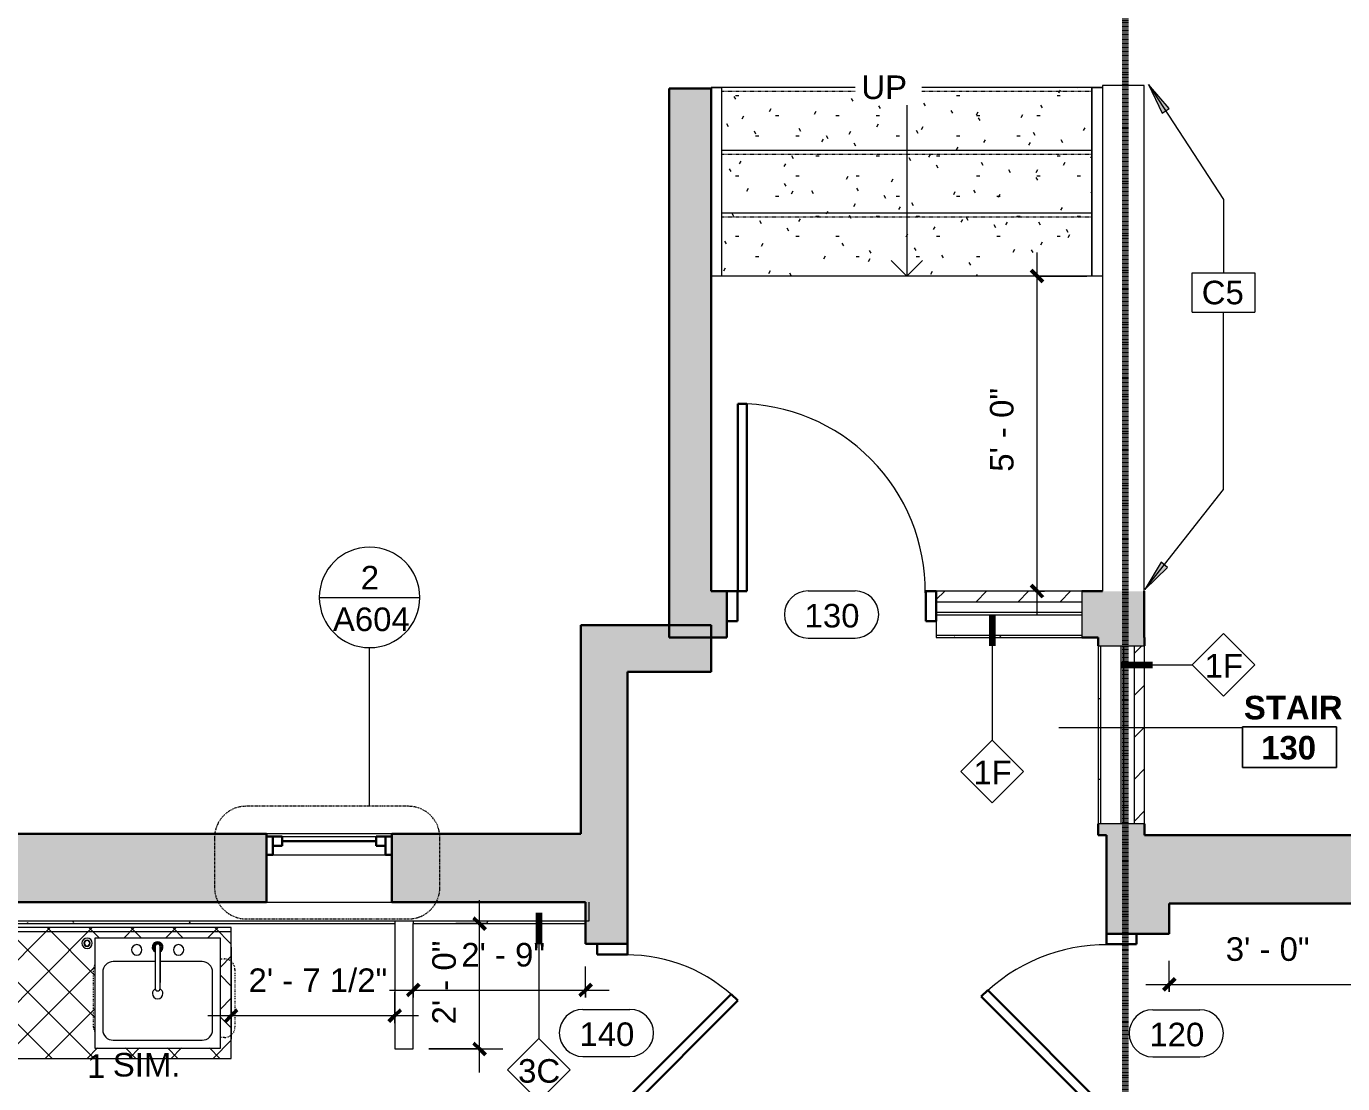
# Model space of a CAD drawing. Header units: inches. Extents: x -545 to 1083, y -2066 to -269.
# Drawn here: x 133.3 to 384.8, y -1732.4 to -1530.5 of the extents above; entities that cross this region are included whole.
import ezdxf

# ---------------------------------------------------------------- set-up
doc = ezdxf.new("R2010")
doc.units = ezdxf.units.IN
doc.header["$MEASUREMENT"] = 0
for name, pattern in [('Dash', [0.25, 0.125, -0.125]), ('Dash Dot 3_16_', [0.3125, 0.1875, -0.0625, 0, -0.0625]), ('Dash dot dot', [0.8125, 0.25, -0.1875, 0, -0.1875, 0, -0.1875]), ('Overhead 1_16_', [0.101562, 0.0625, -0.039062])]:
    doc.linetypes.add(name, pattern=pattern)
for name, color, linetype, lineweight in [('A-ANNO-DIMS', 211, 'Continuous', 9), ('A-ANNO-DIMS-48', 211, 'Continuous', 9), ('A-ANNO-KEYN', 231, 'Continuous', 9), ('A-ANNO-MATC', 214, 'Dash', 140), ('A-ANNO-SYMB', 150, 'Continuous', 9), ('A-AREA-IDEN', 2, 'Continuous', 9), ('A-DOOR', 31, 'Continuous', 18), ('A-DOOR-FRAM', 31, 'Continuous', 30), ('A-DOOR-IDEN', 31, 'Continuous', 9), ('A-FLOR-HRAL', 11, 'Continuous', 9), ('A-GLAZ', 151, 'Continuous', 18), ('A-WALL', 113, 'Continuous', 18), ('A-WALL-IDEN', 211, 'Continuous', 9), ('A-WALL-PATT', 111, 'Continuous', 18), ('G-ANNO-SYMB', 111, 'Continuous', 9), ('I-WALL', 2, 'Continuous', 18), ('P-SANR-FIXT', 6, 'Continuous', 9), ('Q-CASE', 31, 'Continuous', 9), ('S-STRS', 31, 'Continuous', 18), ('S-STRS-ANNO', 31, 'Continuous', 9), ('S-STRS-IDEN', 31, 'Continuous', 9)]:
    doc.layers.add(name, color=color, linetype=linetype, lineweight=lineweight)
doc.styles.add('Arial', font='arial.ttf', dxfattribs={"height": 4.5})
doc.styles.add('Swis721 Lt BT', font='swissl.ttf', dxfattribs={"height": 4.5})
doc.styles.add('Swis721 Lt BT_B', font='', dxfattribs={"height": 4.5})
doc.styles.get('Swis721 Lt BT_B').set_extended_font_data('Swis721 Lt BT', bold=True)
doc.dimstyles.new('OTJ_-_3_32__Linear__1_2__Tolerance', dxfattribs={"dimscale": 12, "dimtxt": 4.748918, "dimasz": 0.1875, "dimexe": 0.375, "dimexo": 0.25, "dimgap": 0.25, "dimtad": 1, "dimdec": 1, "dimrnd": 0.5, "dimzin": 3, "dimdsep": 46, "dimlunit": 4, "dimtxsty": 'Swis721 Lt BT', "dimblk1": 'OBLIQUE', "dimblk2": 'OBLIQUE', "dimsah": 1, "dimcen": 0.09, "dimdle": 0.375, "dimazin": 0, "dimtfac": 1, "dimtdec": 4, "dimtix": 1, "dimtmove": 0, "dimatfit": 3, "dimfxl": 1, "dimtvp": 1, "dimfrac": 2, "dimtolj": 1, "dimtzin": 0, "dimarcsym": 2})
pattern_1 = [(45, (0, 0), (-4.006467, 4.006467), [])]
pattern_2 = [(0, (0, 0), (15.36, 3.84), [0.634, -10.886, 0.634, -10.886, -61.44]), (0, (0, 0), (15.36, 3.84), [-23.04, 0.634, -22.406, 0.634, -10.886, -26.88]), (0, (0, 0), (15.36, 3.84), [-57.6, 0.634, -7.046, 0.634, -18.566]), (120, (5.76, 1.92), (-11.0055376, 11.38215), [0.634, -10.886, 0.634, -10.886, -61.44]), (120, (5.76, 1.92), (-11.0055376, 11.38215), [-23.04, 0.634, -22.406, 0.634, -10.886, -26.88]), (120, (5.76, 1.92), (-11.0055376, 11.38215), [-57.6, 0.634, -7.046, 0.634, -18.566]), (240, (7.68, 9.6), (-4.3544624, -15.22215), [0.634, -10.886, 0.634, -10.886, -61.44]), (240, (7.68, 9.6), (-4.3544624, -15.22215), [-23.04, 0.634, -22.406, 0.634, -10.886, -26.88]), (240, (7.68, 9.6), (-4.3544624, -15.22215), [-57.6, 0.634, -7.046, 0.634, -18.566])]

# ---------------------------------------------------------------- blocks, each defined once
blk = doc.blocks.new('Single Flush - D1 2_9_ X 8_-6102497-1ST FLOOR - CONSTRUCTION')
at = {"layer": 'A-DOOR', "color": 8, "lineweight": 30}
for p, q in [((-6.17, 25.08), (-7.41, 23.84)), ((-7.41, 23.84), (13.67, 2.76)), ((14.91, 4), (-6.17, 25.08)), ((13.67, 2.76), (14.91, 4))]:
    blk.add_line(p, q, dxfattribs=at)
at = {"layer": 'A-DOOR', "lineweight": 9}
blk.add_arc((14.91, 4), 29.81, 135, 180.5, dxfattribs=at)
at = {"layer": 'A-DOOR-FRAM', "color": 8}
for p, q in [((-17, -1.75), (-17, 4)), ((-17, 4), (-15, 4)), ((-15, -1.75), (-15, 4)), ((15, -1.75), (15, 4)), ((15, 4), (17, 4)), ((17, -1.75), (17, 4)), ((-17, -1.75), (-15, -1.75)), ((15, -1.75), (17, -1.75))]:
    blk.add_line(p, q, dxfattribs=at)
blk = doc.blocks.new('Single Flush - D1 2_10_ X 8_-6102513-1ST FLOOR - CONSTRUCTION')
at = {"layer": 'A-DOOR', "color": 8, "lineweight": 30}
for p, q in [((-8.24, -28.67), (15.67, -4.76)), ((15.67, -4.76), (16.91, -6)), ((16.91, -6), (-7, -29.91)), ((-7, -29.91), (-8.24, -28.67))]:
    blk.add_line(p, q, dxfattribs=at)
at = {"layer": 'A-DOOR', "lineweight": 9}
blk.add_arc((16.91, -6), 33.81, 179.5, 225, dxfattribs=at)
at = {"layer": 'A-DOOR-FRAM', "color": 8}
for p, q in [((-19, -0.25), (-19, -6)), ((-19, -0.25), (-17, -0.25)), ((-17, -0.25), (-17, -6)), ((17, -0.25), (17, -6)), ((17, -0.25), (19, -0.25)), ((19, -0.25), (19, -6)), ((-19, -6), (-17, -6)), ((17, -6), (19, -6))]:
    blk.add_line(p, q, dxfattribs=at)
blk = doc.blocks.new('Window-Double-Hung - 24_ x 44_-5077948-1ST FLOOR - CONSTRUCTION')
at = {"layer": 'A-GLAZ', "color": 8, "lineweight": 30}
for p, q in [((-12, 6.5), (-12, -6.5)), ((-12, 6), (-9, 6)), ((-10.75, 6), (-10.75, 2.5)), ((-9, 6), (-9, 4.25)), ((-9, 5.125), (9, 5.125)), ((9, 6), (12, 6)), ((9, 6), (9, 4.25)), ((10.75, 6), (10.75, 2.5)), ((12, -6.5), (12, 6.5)), ((-10.75, 4.25), (-9, 4.25)), ((10.75, 4.25), (9, 4.25)), ((-12, 2.5), (-10.75, 2.5)), ((10.75, 2.5), (12, 2.5))]:
    blk.add_line(p, q, dxfattribs=at)
at = {"layer": 'A-GLAZ'}
for p, q in [((12, 6.5), (-12, 6.5)), ((-12, -6.5), (12, -6.5))]:
    blk.add_line(p, q, dxfattribs=at)
at = {"layer": 'A-GLAZ', "lineweight": 9}
for p, q in [((-9, 6), (9, 6)), ((-10.75, 2.5), (10.75, 2.5))]:
    blk.add_line(p, q, dxfattribs=at)
blk = doc.blocks.new('Counter Top w Sink Hole - 24_ Depth-5937304-1ST FLOOR - CONSTRUCTION')
at = {"layer": 'Q-CASE'}
h = blk.add_hatch(dxfattribs=at)
h.set_pattern_fill('FP_8', color=256, style=0, pattern_type=2)
h.set_pattern_definition([(45, (-142.846, 1702.594), (-4.006467, 4.006467), []), (135, (-142.846, 1702.594), (-4.006467, -4.006467), [])])
h.paths.add_polyline_path([(29.66, -25), (29.66, 0), (-47.26, 0), (-47.26, -25), (27.59, -25)], flags=0)
h.paths.add_polyline_path([(27.59, -23), (3.59, -23), (3.59, -2), (27.59, -2), (27.59, -16.5)], flags=0)
h.paths.add_polyline_path([(2.33, -3.95), (1.8, -3.95), (1.3, -3.59), (1.11, -3), (1.3, -2.41), (1.8, -2.05), (2.42, -2.05), (2.92, -2.41), (3.11, -3), (2.92, -3.59), (2.42, -3.95)], flags=0)
h.paths.add_polyline_path([(2.11, -3.55), (2.32, -3.5), (2.44, -3.43), (2.55, -3.32), (2.61, -3.21), (2.65, -3.06), (2.66, -3), (2.61, -2.79), (2.54, -2.66), (2.43, -2.56), (2.31, -2.49), (2.17, -2.46), (2.11, -2.45), (1.89, -2.5), (1.77, -2.57), (1.67, -2.68), (1.61, -2.79), (1.57, -2.89), (1.57, -3.06), (1.61, -3.22), (1.68, -3.34), (1.79, -3.44), (1.91, -3.51), (2.02, -3.54)], flags=0)
h.paths.add_polyline_path([(2.11, -3.5), (1.96, -3.48), (1.8, -3.39), (1.72, -3.31), (1.66, -3.21), (1.63, -3.13), (1.61, -3), (1.64, -2.85), (1.72, -2.69), (1.8, -2.61), (1.89, -2.55), (1.98, -2.52), (2.11, -2.5), (2.26, -2.52), (2.42, -2.61), (2.5, -2.69), (2.54, -2.75), (2.6, -2.93), (2.61, -3), (2.58, -3.15), (2.5, -3.31), (2.42, -3.39), (2.32, -3.45), (2.24, -3.48)], flags=0)
for p, q in [((29.66, 0), (-47.26, 0)), ((-47.26, 0), (-47.26, -25)), ((29.66, -25), (29.66, 0)), ((-47.26, -0.75), (29.66, -0.75)), ((-47.26, -25), (29.66, -25))]:
    blk.add_line(p, q, dxfattribs=at)
at = {"layer": 'Q-CASE', "linetype": 'Dash dot dot'}
for p, q in [((27.59, -6), (28.35, -6)), ((3.35, -19), (3.35, -8)), ((30.35, -8), (30.35, -19)), ((28.35, -21), (27.59, -21))]:
    blk.add_line(p, q, dxfattribs=at)
for centre, start, end in [((5.35, -8), 153.0754, 180), ((28.35, -8), 0, 90), ((5.35, -19), 180, 206.9246), ((28.35, -19), 270, 0)]:
    blk.add_arc(centre, 2, start, end, dxfattribs=at)
blk = doc.blocks.new('Sink Kitchen-Single - 30_ x 21_-5235683-1ST FLOOR - CONSTRUCTION')
at = {"layer": 'P-SANR-FIXT'}
for p, q in [((12.62, 10.59), (-11.38, 10.59)), ((-11.38, 10.59), (-11.38, -10.41)), ((12.62, -10.41), (12.62, 10.59)), ((0.12, 8.13), (0.12, 8.06)), ((0.12, 7.96), (0.12, 2.09)), ((1.12, 8.13), (1.12, 8.06)), ((1.12, 7.96), (1.12, 2.09)), ((0.12, 6.09), (-7.88, 6.09)), ((9.12, 6.09), (1.12, 6.09)), ((-9.88, 4.09), (-9.88, -6.91)), ((11.12, -6.91), (11.12, 4.09)), ((-7.88, -8.91), (9.12, -8.91)), ((-11.38, -10.41), (12.62, -10.41))]:
    blk.add_line(p, q, dxfattribs=at)
for centre, radius, start, end in [((-3.38, 8.34), 1, 360, 180), ((-3.38, 8.34), 1, 180, 0), ((4.62, 8.34), 1, 360, 180), ((4.62, 8.34), 1, 180, 360), ((-7.88, 4.09), 2, 90, 180), ((9.12, 4.09), 2, 360, 90), ((0.62, 0), 1, 118.1465, 180), ((0.62, 0), 1, 180, 0), ((0.62, 2.09), 0.5, 180, 187.8532), ((0.62, 0), 1, 360, 61.8535), ((0.62, 2.09), 0.5, 352.1468, 0), ((-7.88, -6.91), 2, 180, 270), ((9.12, -6.91), 2, 270, 0)]:
    blk.add_arc(centre, radius, start, end, dxfattribs=at)
blk = doc.blocks.new('Single Flush - D1 3_ X 8_  - NOT FR-6102534-1ST FLOOR - CONSTRUCTION')
at = {"layer": 'A-DOOR', "lineweight": 30}
for p, q in [((16.15625, -4.4375), (17.90625, -4.4375)), ((16.15625, -40.25), (16.15625, -4.4375)), ((17.90625, -4.4375), (17.90625, -40.25)), ((17.90625, -40.25), (16.15625, -40.25))]:
    blk.add_line(p, q, dxfattribs=at)
at = {"layer": 'A-DOOR', "lineweight": 9}
blk.add_arc((17.90625, -4.4375), 35.8125, 179.5, 270, dxfattribs=at)
at = {"layer": 'A-DOOR-FRAM'}
for p, q in [((-20, 1.3125), (-20, -4.4375)), ((-20, 1.3125), (-18, 1.3125)), ((-18, 1.3125), (-18, -4.4375)), ((18.000004, 1.3125), (18.000004, -4.4375)), ((18.000004, 1.3125), (20.000004, 1.3125)), ((20.000004, 1.3125), (20.000004, -4.4375)), ((-20, -4.4375), (-18, -4.4375)), ((18.000004, -4.4375), (20.000004, -4.4375))]:
    blk.add_line(p, q, dxfattribs=at)
blk = doc.blocks.new('P-Faucet-Counter - Matte Black-V18-1ST FLOOR - CONSTRUCTION')
at = {"layer": 'P-SANR-FIXT'}
for p, q in [((-0.47, 0.12), (-0.47, -7.88)), ((0.47, -7.88), (0.47, 0.12))]:
    blk.add_line(p, q, dxfattribs=at)
for centre, radius, start, end in [((0, 0), 1.02, 90, 242.4847), ((0, 0), 0.933, 90, 239.9469), ((0, 0), 0.875, 90, 237.5344), ((0, 0), 0.656, 90, 224.5084), ((0, 0.12), 0.467, 0, 180), ((0, 0), 1.02, 297.5153, 90), ((0, 0), 0.933, 300.0531, 90), ((0, 0), 0.875, 302.4656, 90), ((0, 0), 0.656, 315.4916, 90), ((0, -7.88), 0.467, 180, 360)]:
    blk.add_arc(centre, radius, start, end, dxfattribs=at)
blk = doc.blocks.new('P-Sink Top Switch - P-Sink Top Switch-6024673-1ST FLOOR - CONSTRUCTION')
at = {"layer": 'P-SANR-FIXT'}
for radius, start, end in [(1, 0, 180), (0.606, 360, 180), (0.549, 0, 180), (0.5, 360, 180), (1, 180, 360), (0.606, 180, 360), (0.549, 180, 360), (0.5, 180, 360)]:
    blk.add_arc((0, 0), radius, start, end, dxfattribs=at)
blk = doc.blocks.new('Top Rail Type - Top Rail_Internal_-6059808-1ST FLOOR - CONSTRUCTION')
at = {"layer": 'A-FLOR-HRAL'}
for p, q in [((264.18, -1542.16), (266.18, -1542.16)), ((264.18, -1542.35), (264.18, -1542.16)), ((266.18, -1542.16), (266.18, -1578.16)), ((266.18, -1578.16), (264.18, -1578.16))]:
    blk.add_line(p, q, dxfattribs=at)
blk = doc.blocks.new('Top Rail Type - Top Rail_Internal_-V23-1ST FLOOR - CONSTRUCTION')
at = {"layer": 'A-FLOR-HRAL'}
for p, q in [((266.18, -1542.16), (264.18, -1542.16)), ((264.18, -1542.16), (264.18, -1542.35)), ((266.18, -1542.16), (266.18, -1578.16)), ((266.18, -1578.16), (264.18, -1578.16))]:
    blk.add_line(p, q, dxfattribs=at)
blk = doc.blocks.new('Top Rail Type - Top Rail_Internal_-6059819-1ST FLOOR - CONSTRUCTION')
at = {"layer": 'A-FLOR-HRAL'}
for p, q in [((336.93, -1542.16), (338.93, -1542.16)), ((336.93, -1578.16), (336.93, -1542.16)), ((338.93, -1578.16), (336.93, -1578.16))]:
    blk.add_line(p, q, dxfattribs=at)
blk = doc.blocks.new('Top Rail Type - Top Rail_Internal_-V24-1ST FLOOR - CONSTRUCTION')
at = {"layer": 'A-FLOR-HRAL'}
for p, q in [((338.93, -1542.16), (336.93, -1542.16)), ((336.93, -1542.16), (336.93, -1578.16)), ((338.93, -1578.16), (336.93, -1578.16))]:
    blk.add_line(p, q, dxfattribs=at)
blk = doc.blocks.new('Floor Plan - Callout Head-3511279-1ST FLOOR - CONSTRUCTION')
at = {"layer": 'A-ANNO-SYMB'}
blk.add_line((-0.2, 0), (0.2, 0), dxfattribs=at)
for start, end in [(360, 180), (180, 360)]:
    blk.add_arc((0, 0), 0.2, start, end, dxfattribs=at)
blk = doc.blocks.new('Room Tag - Room Name and Number-3379422-1ST FLOOR - CONSTRUCTION')
at = {"layer": 'A-AREA-IDEN'}
for p, q in [((-0.1881, -0.1636), (-0.1881, -0.0018)), ((-0.1881, -0.0018), (0.1869, -0.0018)), ((0.1869, -0.0018), (-0.1881, -0.0018)), ((-0.1881, -0.0018), (-0.1881, -0.1636)), ((0.1869, -0.0018), (0.1869, -0.1636)), ((0.1869, -0.1636), (0.1869, -0.0018)), ((0.1869, -0.1636), (-0.1881, -0.1636)), ((-0.1881, -0.1636), (0.1869, -0.1636))]:
    blk.add_line(p, q, dxfattribs=at)
blk = doc.blocks.new('DIMBLOCK8-1ST FLOOR - CONSTRUCTION')
at = {"layer": 'A-ANNO-DIMS-48'}
for p, q in [((351.7, -1714.87), (351.7, -1708.96)), ((387.82, -1714.87), (387.82, -1708.96)), ((347.2, -1713.46), (392.32, -1713.46)), ((351.7, -1713.46), (351.7, -1714.87)), ((387.82, -1713.46), (387.82, -1714.87))]:
    blk.add_line(p, q, dxfattribs=at)
at = {"layer": 'A-ANNO-DIMS-48', "lineweight": 50}
for p, q in [((351.7, -1713.46), (352.83, -1712.33)), ((387.82, -1713.46), (388.95, -1712.33)), ((351.7, -1713.46), (350.58, -1714.58)), ((387.82, -1713.46), (386.7, -1714.58))]:
    blk.add_line(p, q, dxfattribs=at)
at = {"layer": 'A-ANNO-DIMS-48', "color": 0, "insert": (362.49, -1704.45), "char_height": 4.5, "width": 17.4579, "attachment_point": 1, "line_spacing_factor": 1.005062, "style": 'Swis721 Lt BT'}
blk.add_mtext('3\' - 0"', dxfattribs=at)
blk = doc.blocks.new('_Oblique')
at = {"color": 0, "linetype": 'ByBlock', "lineweight": -2}
blk.add_line((-0.5, -0.5), (0.5, 0.5), dxfattribs=at)
blk = doc.blocks.new('DIMBLOCK25-1ST FLOOR - CONSTRUCTION')
at = {"layer": 'A-ANNO-DIMS-48'}
for p, q in [((172.5, -1706.34), (172.5, -1723.91)), ((172.5, -1719.41), (172.5, -1706.34)), ((203.75, -1720.82), (203.75, -1714.91)), ((168, -1719.41), (208.25, -1719.41)), ((203.75, -1719.41), (203.75, -1720.82))]:
    blk.add_line(p, q, dxfattribs=at)
at = {"layer": 'A-ANNO-DIMS-48', "lineweight": 50}
for p, q in [((172.5, -1719.41), (171.38, -1720.53)), ((172.5, -1719.41), (173.63, -1718.28)), ((203.75, -1719.41), (202.63, -1720.53)), ((203.75, -1719.41), (204.88, -1718.28))]:
    blk.add_line(p, q, dxfattribs=at)
at = {"layer": 'A-ANNO-DIMS-48', "color": 0, "insert": (175.8, -1710.4), "char_height": 4.5, "width": 29.579, "attachment_point": 1, "line_spacing_factor": 1.005062, "style": 'Swis721 Lt BT'}
blk.add_mtext('2\' - 7 1/2"', dxfattribs=at)
blk = doc.blocks.new('DIMBLOCK26-1ST FLOOR - CONSTRUCTION')
at = {"layer": 'A-ANNO-DIMS-48'}
for p, q in [((207.25, -1715.94), (207.25, -1710.03)), ((240.17, -1715.94), (240.17, -1710.03)), ((202.75, -1714.53), (244.67, -1714.53)), ((207.25, -1714.53), (207.25, -1715.94)), ((240.17, -1714.53), (240.17, -1715.94))]:
    blk.add_line(p, q, dxfattribs=at)
at = {"layer": 'A-ANNO-DIMS-48', "lineweight": 50}
for p, q in [((207.25, -1714.53), (206.13, -1715.66)), ((207.25, -1714.53), (208.38, -1713.41)), ((240.17, -1714.53), (239.05, -1715.66)), ((240.17, -1714.53), (241.3, -1713.41))]:
    blk.add_line(p, q, dxfattribs=at)
at = {"layer": 'A-ANNO-DIMS-48', "color": 0, "insert": (216.44, -1705.53), "char_height": 4.5, "width": 17.4579, "attachment_point": 1, "line_spacing_factor": 1.005062, "style": 'Swis721 Lt BT'}
blk.add_mtext('2\' - 9"', dxfattribs=at)
blk = doc.blocks.new('Door Tag - Door Tag-41184-1ST FLOOR - CONSTRUCTION')
at = {"layer": 'A-DOOR-IDEN'}
for p, q in [((-0.09375, 0.09375), (0.09375, 0.09375)), ((-0.09375, -0.09375), (0.09375, -0.09375))]:
    blk.add_line(p, q, dxfattribs=at)
for centre, start, end in [((-0.09375, 0), 90, 270), ((0.09375, 0), 270, 90)]:
    blk.add_arc(centre, 0.09375, start, end, dxfattribs=at)
blk = doc.blocks.new('DIMBLOCK41-1ST FLOOR - CONSTRUCTION')
at = {"layer": 'A-ANNO-DIMS-48'}
for p, q in [((326.45, -1642.85), (326.45, -1573.66)), ((335.93, -1578.16), (321.95, -1578.16)), ((326.45, -1578.16), (335.93, -1578.16)), ((327.86, -1638.35), (321.95, -1638.35)), ((326.45, -1638.35), (327.86, -1638.35))]:
    blk.add_line(p, q, dxfattribs=at)
at = {"layer": 'A-ANNO-DIMS-48', "lineweight": 50}
for p, q in [((326.45, -1578.16), (325.32, -1577.03)), ((326.45, -1578.16), (327.57, -1579.28)), ((326.45, -1638.35), (325.32, -1637.22)), ((326.45, -1638.35), (327.57, -1639.47))]:
    blk.add_line(p, q, dxfattribs=at)
at = {"layer": 'A-ANNO-DIMS-48', "color": 0, "insert": (317.44, -1615.53), "char_height": 4.5, "width": 17.4579, "attachment_point": 1, "rotation": 90, "line_spacing_factor": 1.005062, "style": 'Swis721 Lt BT'}
blk.add_mtext('5\' - 0"', dxfattribs=at)
blk = doc.blocks.new('Keynote Tag - Keynote Number - Boxed-135510-1ST FLOOR - CONSTRUCTION')
at = {"layer": 'A-ANNO-KEYN'}
for p, q in [((-0.125, -0.0792), (-0.125, 0.0781)), ((-0.125, 0.0781), (0.125, 0.0781)), ((0.125, 0.0781), (0.125, -0.0792)), ((-0.125, -0.0792), (0.125, -0.0792))]:
    blk.add_line(p, q, dxfattribs=at)
blk = doc.blocks.new('Wall Tag - 1_4_-62626-1ST FLOOR - CONSTRUCTION')
at = {"layer": 'A-WALL-IDEN'}
for p, q in [((-0.125, 0), (0, 0.125)), ((0, 0.125), (0.125, 0)), ((-0.125, 0), (0, -0.125)), ((0, -0.125), (0.125, 0))]:
    blk.add_line(p, q, dxfattribs=at)
blk = doc.blocks.new('DIMBLOCK43-1ST FLOOR - CONSTRUCTION')
at = {"layer": 'A-ANNO-DIMS-48'}
for p, q in [((219.91, -1730.28), (219.91, -1697.34)), ((221.32, -1701.84), (215.41, -1701.84)), ((219.91, -1701.84), (221.32, -1701.84)), ((210.25, -1725.78), (224.41, -1725.78)), ((219.91, -1725.78), (210.25, -1725.78))]:
    blk.add_line(p, q, dxfattribs=at)
at = {"layer": 'A-ANNO-DIMS-48', "lineweight": 50}
for p, q in [((219.91, -1701.84), (218.79, -1700.72)), ((219.91, -1701.84), (221.04, -1702.97)), ((219.91, -1725.78), (218.79, -1724.66)), ((219.91, -1725.78), (221.04, -1726.91))]:
    blk.add_line(p, q, dxfattribs=at)
at = {"layer": 'A-ANNO-DIMS-48', "color": 0, "insert": (210.9, -1721.09), "char_height": 4.5, "width": 17.4579, "attachment_point": 1, "rotation": 90, "line_spacing_factor": 1.005062, "style": 'Swis721 Lt BT'}
blk.add_mtext('2\' - 0"', dxfattribs=at)

msp = doc.modelspace()

# ---------------------------------------------------------------- hatches: boundary and pattern name
at = {"layer": 'A-ANNO-KEYN'}
for points in [[(347.75, -1541.56), (350.35, -1547.02), (351.68, -1546.16)], [(347.04, -1638.01), (351.37, -1633.79), (350.12, -1632.81)]]:
    msp.add_hatch(color=256, dxfattribs=at).paths.add_polyline_path(points, flags=0)
at = {"layer": 'A-WALL-PATT', "lineweight": 9}
for points in [[(264.18, -1638.35), (264.18, -1542.35), (256.18, -1542.35), (256.18, -1638.35)], [(239.3, -1653.73), (256.18, -1653.73), (256.18, -1644.86), (239.3, -1644.86), (239.3, -1650.65)], [(264.18, -1653.73), (264.18, -1644.86), (256.18, -1644.86), (256.18, -1653.73)], [(248.17, -1684.72), (248.17, -1653.73), (239.3, -1653.73), (239.3, -1684.72)]]:
    msp.add_hatch(color=7, dxfattribs=at).paths.add_polyline_path(points, flags=0)
h = msp.add_hatch(color=7, dxfattribs=at)
h.paths.add_polyline_path([(346.93, -1647.22), (346.93, -1638.35), (335.02, -1638.35), (335.02, -1647.22), (338.09, -1647.22)], flags=0)
h.paths.add_polyline_path([(264.7, -1647.22), (267.18, -1647.22), (267.18, -1638.35), (256.18, -1638.35), (256.18, -1647.22)], flags=0)
h = msp.add_hatch(dxfattribs=at)
h.set_pattern_fill('FP_2', color=256, style=0, pattern_type=2)
h.set_pattern_definition(pattern_1)
h.paths.add_polyline_path([(335.02, -1640.35), (335.02, -1638.35), (307.18, -1638.35), (307.18, -1640.35)], flags=0)
h = msp.add_hatch(dxfattribs=at)
h.set_pattern_fill('FP_1', color=256, style=0, pattern_type=2)
h.set_pattern_definition(pattern_2)
h.paths.add_polyline_path([(335.02, -1647.22), (335.02, -1646.72), (307.18, -1646.72), (307.18, -1647.22)], flags=0)
h = msp.add_hatch(color=7, dxfattribs=at)
h.paths.add_polyline_path([(339.7, -1684.97), (346.96, -1684.97), (346.96, -1682.79), (338.09, -1682.79), (338.09, -1684.97)], flags=0)
h.paths.add_polyline_path([(338.09, -1648.79), (346.96, -1648.79), (346.96, -1647.22), (338.09, -1647.22)], flags=0)
h = msp.add_hatch(dxfattribs=at)
h.set_pattern_fill('FP_1', color=256, style=0, pattern_type=2)
h.set_pattern_definition(pattern_2)
h.paths.add_polyline_path([(338.59, -1682.79), (338.59, -1648.79), (338.09, -1648.79), (338.09, -1682.79)], flags=0)
h = msp.add_hatch(dxfattribs=at)
h.set_pattern_fill('FP_2', color=256, style=0, pattern_type=2)
h.set_pattern_definition(pattern_1)
h.paths.add_polyline_path([(346.96, -1682.79), (346.96, -1648.79), (344.96, -1648.79), (344.96, -1682.79)], flags=0)
h = msp.add_hatch(color=7, dxfattribs=at)
h.paths.add_polyline_path([(240.17, -1697.72), (248.17, -1697.72), (248.17, -1684.72), (203.2, -1684.72), (203.2, -1697.72), (208.46, -1697.72)], flags=0)
h.paths.add_polyline_path([(179.2, -1697.72), (179.2, -1684.72), (125.2, -1684.72), (125.2, -1697.72), (152.21, -1697.72)], flags=0)
h.paths.add_polyline_path([(95.96, -1697.72), (101.2, -1697.72), (101.2, -1684.72), (51.74, -1684.72), (51.74, -1697.72)], flags=0)
h.paths.add_polyline_path([(16.02, -1697.72), (27.74, -1697.72), (27.74, -1684.72), (-21.9, -1684.72), (-21.9, -1697.72), (-16.54, -1697.72)], flags=0)
h.paths.add_polyline_path([(-72.78, -1697.72), (-45.9, -1697.72), (-45.9, -1684.72), (-135.38, -1684.72), (-135.38, -1697.72), (-102.68, -1697.72)], flags=0)
h.paths.add_polyline_path([(-185.28, -1697.72), (-175.38, -1697.72), (-175.38, -1684.72), (-186.36, -1684.72), (-186.36, -1697.72)], flags=0)
h = msp.add_hatch(color=7, dxfattribs=at)
h.paths.add_polyline_path([(518.38, -1697.97), (518.38, -1684.97), (503.82, -1684.97), (503.82, -1697.97)], flags=0)
h.paths.add_polyline_path([(469.82, -1697.97), (469.82, -1684.97), (339.7, -1684.97), (339.7, -1697.97), (461.57, -1697.97)], flags=0)
h = msp.add_hatch(color=7, dxfattribs=at)
h.paths.add_polyline_path([(248.17, -1768.94), (248.17, -1739.72), (240.17, -1739.72), (240.17, -1768.94)], flags=0)
h.paths.add_polyline_path([(248.17, -1705.72), (248.17, -1697.72), (240.17, -1697.72), (240.17, -1705.72)], flags=0)
h = msp.add_hatch(color=7, dxfattribs=at)
h.paths.add_polyline_path([(351.7, -1754.09), (351.7, -1741.78), (339.7, -1741.78), (339.7, -1754.09)], flags=0)
h.paths.add_polyline_path([(339.7, -1703.78), (351.7, -1703.78), (351.7, -1697.97), (339.7, -1697.97)], flags=0)
h = msp.add_hatch(dxfattribs=at)
h.set_pattern_fill('FP_1', color=256, style=0, pattern_type=2)
h.set_pattern_definition(pattern_2)
h.paths.add_polyline_path([(208.46, -1701.84), (240.17, -1701.84), (240.17, -1701.34), (207.25, -1701.34), (207.25, -1701.84)], flags=0)
h.paths.add_polyline_path([(64.77, -1701.84), (203.75, -1701.84), (203.75, -1701.34), (64.77, -1701.34)], flags=0)
h.paths.add_polyline_path([(61.27, -1701.84), (61.27, -1701.34), (19.52, -1701.34), (19.52, -1701.84), (39.71, -1701.84)], flags=0)
at = {"layer": 'S-STRS', "lineweight": 9}
h = msp.add_hatch(dxfattribs=at)
h.set_pattern_fill('FP_1', color=256, style=0, pattern_type=2)
h.set_pattern_definition(pattern_2)
h.paths.add_polyline_path([(336.93, -1554.16), (336.93, -1542.16), (266.18, -1542.16), (266.18, -1554.16)], flags=0)
h = msp.add_hatch(dxfattribs=at)
h.set_pattern_fill('FP_42', color=256, style=0, pattern_type=2)
h.set_pattern_definition(pattern_2)
h.paths.add_polyline_path([(336.93, -1566.16), (336.93, -1554.16), (266.18, -1554.16), (266.18, -1566.16)], flags=0)
h = msp.add_hatch(dxfattribs=at)
h.set_pattern_fill('FP_1', color=256, style=0, pattern_type=2)
h.set_pattern_definition(pattern_2)
h.paths.add_polyline_path([(336.93, -1578.16), (336.93, -1566.16), (266.18, -1566.16), (266.18, -1578.16)], flags=0)

# ---------------------------------------------------------------- linework, layer by layer
at = {"layer": 'A-ANNO-KEYN'}
for p, q in [((347.75, -1541.56), (350.35, -1547.02)), ((351.68, -1546.16), (347.75, -1541.56)), ((347.75, -1541.56), (362.04, -1563.54)), ((350.35, -1547.02), (351.68, -1546.16)), ((362.04, -1563.54), (362.04, -1577.52)), ((362.04, -1618.93), (362.04, -1585.08)), ((347.04, -1638.01), (362.04, -1618.93)), ((350.12, -1632.81), (347.04, -1638.01)), ((347.04, -1638.01), (351.37, -1633.79)), ((351.37, -1633.79), (350.12, -1632.81))]:
    msp.add_line(p, q, dxfattribs=at)
at = {"layer": 'A-ANNO-MATC'}
msp.add_line((343.25, -1328.69), (343.25, -1961.69), dxfattribs=at)
at = {"layer": 'A-ANNO-SYMB'}
msp.add_line((198.92, -1679.43), (198.92, -1649.13), dxfattribs=at)
at = {"layer": 'A-ANNO-SYMB', "linetype": 'Dash Dot 3_16_'}
for p, q in [((206.36, -1679.43), (175.3, -1679.43)), ((169.3, -1685.43), (169.3, -1694.94)), ((212.36, -1694.94), (212.36, -1685.43)), ((175.3, -1700.94), (206.36, -1700.94))]:
    msp.add_line(p, q, dxfattribs=at)
for centre, start, end in [((175.3, -1685.43), 90, 180), ((206.36, -1685.43), 0, 90), ((175.3, -1694.94), 180, 270), ((206.36, -1694.94), 270, 0)]:
    msp.add_arc(centre, 6, start, end, dxfattribs=at)
at = {"layer": 'A-AREA-IDEN'}
msp.add_line((330.59, -1664.37), (365.67, -1664.37), dxfattribs=at)
at = {"layer": 'A-WALL', "color": 8, "lineweight": 30}
for p, q in [((256.18, -1542.35), (256.18, -1647.22)), ((264.18, -1542.35), (256.18, -1542.35)), ((264.18, -1638.35), (264.18, -1542.35)), ((267.18, -1638.35), (264.18, -1638.35)), ((267.18, -1647.22), (267.18, -1638.35)), ((338.93, -1638.35), (335.02, -1638.35)), ((346.93, -1647.22), (346.93, -1638.35)), ((239.3, -1644.86), (239.3, -1684.72)), ((264.18, -1644.86), (239.3, -1644.86)), ((264.18, -1653.73), (264.18, -1644.86)), ((256.18, -1647.22), (267.18, -1647.22)), ((335.02, -1647.22), (338.09, -1647.22)), ((338.09, -1647.22), (338.09, -1648.79)), ((346.96, -1647.22), (346.93, -1647.22)), ((346.96, -1648.79), (346.96, -1647.22)), ((248.17, -1697.72), (248.17, -1653.73)), ((248.17, -1653.73), (264.18, -1653.73)), ((179.2, -1684.72), (125.2, -1684.72)), ((239.3, -1684.72), (203.2, -1684.72)), ((338.09, -1682.79), (338.09, -1684.97)), ((346.96, -1684.97), (346.96, -1682.79)), ((338.09, -1684.97), (339.7, -1684.97)), ((339.7, -1684.97), (339.7, -1697.97)), ((469.82, -1684.97), (346.96, -1684.97)), ((125.2, -1697.72), (179.2, -1697.72)), ((203.2, -1697.72), (240.17, -1697.72)), ((351.7, -1697.97), (391.32, -1697.97))]:
    msp.add_line(p, q, dxfattribs=at)
at = {"layer": 'A-WALL'}
for p, q in [((338.93, -1541.79), (338.93, -1638.35)), ((346.93, -1541.79), (338.93, -1541.79)), ((346.93, -1638.35), (346.93, -1541.79)), ((335.02, -1638.35), (307.18, -1638.35)), ((307.18, -1638.35), (307.18, -1647.22)), ((307.18, -1640.35), (335.02, -1640.35)), ((307.18, -1642.35), (335.02, -1642.35)), ((307.18, -1642.85), (335.02, -1642.85)), ((307.18, -1646.72), (335.02, -1646.72)), ((307.18, -1647.22), (335.02, -1647.22)), ((338.09, -1648.79), (338.09, -1682.79)), ((338.59, -1648.79), (338.59, -1682.79)), ((342.46, -1648.79), (342.46, -1682.79)), ((342.96, -1648.79), (342.96, -1682.79)), ((344.96, -1648.79), (344.96, -1682.79)), ((346.96, -1682.79), (346.96, -1648.79)), ((240.8, -1701.34), (19.52, -1701.34)), ((203.75, -1701.34), (203.75, -1701.84)), ((207.25, -1701.34), (207.25, -1701.84))]:
    msp.add_line(p, q, dxfattribs=at)
at = {"layer": 'A-WALL', "lineweight": 9}
for p, q in [((335.02, -1638.35), (335.02, -1647.22)), ((338.09, -1648.79), (346.96, -1648.79)), ((346.96, -1682.79), (338.09, -1682.79))]:
    msp.add_line(p, q, dxfattribs=at)
at = {"layer": 'A-WALL-IDEN', "lineweight": 90}
for p, q in [((317.86, -1642.79), (317.86, -1648.79)), ((342.52, -1652.41), (348.52, -1652.41)), ((231.25, -1699.78), (231.25, -1705.78))]:
    msp.add_line(p, q, dxfattribs=at)
at = {"layer": 'A-WALL-IDEN'}
for p, q in [((317.86, -1642.79), (317.86, -1666.79)), ((342.52, -1652.41), (356.04, -1652.41)), ((231.25, -1699.78), (231.25, -1723.78))]:
    msp.add_line(p, q, dxfattribs=at)
at = {"layer": 'I-WALL', "color": 8, "lineweight": 30}
for p, q in [((240.17, -1697.72), (240.17, -1705.72)), ((248.17, -1705.72), (248.17, -1697.72)), ((339.7, -1697.97), (339.7, -1703.78)), ((351.7, -1703.78), (351.7, -1697.97)), ((339.7, -1703.78), (351.7, -1703.78)), ((240.17, -1705.72), (248.17, -1705.72))]:
    msp.add_line(p, q, dxfattribs=at)
at = {"layer": 'I-WALL', "lineweight": 9}
msp.add_line((240.8, -1697.72), (240.8, -1701.34), dxfattribs=at)
at = {"layer": 'I-WALL'}
for p, q in [((64.77, -1701.84), (203.75, -1701.84)), ((203.75, -1701.84), (203.75, -1725.78)), ((207.25, -1725.78), (207.25, -1701.84)), ((207.25, -1701.84), (240.17, -1701.84)), ((203.75, -1725.78), (207.25, -1725.78))]:
    msp.add_line(p, q, dxfattribs=at)
at = {"layer": 'S-STRS', "lineweight": 9}
for p, q in [((336.93, -1542.16), (266.18, -1542.16)), ((336.93, -1554.16), (266.18, -1554.16)), ((336.93, -1566.16), (266.18, -1566.16)), ((336.93, -1578.16), (266.18, -1578.16))]:
    msp.add_line(p, q, dxfattribs=at)
at = {"layer": 'S-STRS', "linetype": 'Overhead 1_16_', "lineweight": 9}
for p, q in [((336.93, -1542.91), (266.18, -1542.91)), ((336.93, -1554.91), (266.18, -1554.91)), ((336.93, -1566.91), (266.18, -1566.91))]:
    msp.add_line(p, q, dxfattribs=at)
at = {"layer": 'S-STRS-ANNO'}
for p, q in [((301.56, -1542.16), (301.56, -1554.16)), ((301.56, -1554.16), (301.56, -1566.16)), ((301.56, -1566.16), (301.56, -1578.16)), ((301.56, -1578.16), (298.56, -1575.16)), ((301.56, -1578.16), (304.56, -1575.16))]:
    msp.add_line(p, q, dxfattribs=at)

# ---------------------------------------------------------------- block references
at = {"layer": 'A-ANNO-KEYN', "xscale": 47.99999999999997, "yscale": 47.99999999999997, "zscale": 47.99999999999997}
msp.add_blockref('Keynote Tag - Keynote Number - Boxed-135510-1ST FLOOR - CONSTRUCTION', (362.04, -1581.27), dxfattribs=at)
msp.add_blockref('Keynote Tag - Keynote Number - Boxed-135510-1ST FLOOR - CONSTRUCTION', (362.04, -1581.27), dxfattribs=at)
at = {"layer": 'A-ANNO-SYMB', "xscale": 47.99999999999997, "yscale": 47.99999999999997, "zscale": 47.99999999999997}
msp.add_blockref('Floor Plan - Callout Head-3511279-1ST FLOOR - CONSTRUCTION', (198.92, -1639.53), dxfattribs=at)
at = {"layer": 'A-AREA-IDEN', "xscale": 47.99999999999997, "yscale": 47.99999999999997, "zscale": 47.99999999999997}
msp.add_blockref('Room Tag - Room Name and Number-3379422-1ST FLOOR - CONSTRUCTION', (374.69, -1664.19), dxfattribs=at)
at = {"layer": 'A-DOOR'}
for name, p, rotation in [('Single Flush - D1 3_ X 8_  - NOT FR-6102534-1ST FLOOR - CONSTRUCTION', (287.18, -1642.79), 180), ('Single Flush - D1 2_10_ X 8_-6102513-1ST FLOOR - CONSTRUCTION', (345.7, -1722.78), 269.9999999999999), ('Single Flush - D1 2_9_ X 8_-6102497-1ST FLOOR - CONSTRUCTION', (244.17, -1722.72), 269.9999999999999)]:
    msp.add_blockref(name, p, dxfattribs=dict(at, rotation=rotation))
at = {"layer": 'A-DOOR-IDEN', "xscale": 47.99999999999997, "yscale": 47.99999999999997, "zscale": 47.99999999999997}
for p in [(287.18, -1642.79), (244.17, -1722.72), (353.04, -1722.78)]:
    msp.add_blockref('Door Tag - Door Tag-41184-1ST FLOOR - CONSTRUCTION', p, dxfattribs=at)
at = {"layer": 'A-FLOR-HRAL'}
for name in ['Top Rail Type - Top Rail_Internal_-6059808-1ST FLOOR - CONSTRUCTION', 'Top Rail Type - Top Rail_Internal_-V23-1ST FLOOR - CONSTRUCTION', 'Top Rail Type - Top Rail_Internal_-6059819-1ST FLOOR - CONSTRUCTION', 'Top Rail Type - Top Rail_Internal_-V24-1ST FLOOR - CONSTRUCTION']:
    msp.add_blockref(name, (0, 0), dxfattribs=at)
at = {"layer": 'A-GLAZ'}
msp.add_blockref('Window-Double-Hung - 24_ x 44_-5077948-1ST FLOOR - CONSTRUCTION', (191.2, -1691.22), dxfattribs=at)
at = {"layer": 'A-WALL-IDEN', "xscale": 47.99999999999997, "yscale": 47.99999999999997, "zscale": 47.99999999999997}
for p in [(362.04, -1652.41), (317.86, -1672.79), (231.25, -1729.78)]:
    msp.add_blockref('Wall Tag - 1_4_-62626-1ST FLOOR - CONSTRUCTION', p, dxfattribs=at)
at = {"layer": 'P-SANR-FIXT'}
for name, p in [('P-Sink Top Switch - P-Sink Top Switch-6024673-1ST FLOOR - CONSTRUCTION', (144.95, -1705.59)), ('Sink Kitchen-Single - 30_ x 21_-5235683-1ST FLOOR - CONSTRUCTION', (157.82, -1715.19)), ('P-Faucet-Counter - Matte Black-V18-1ST FLOOR - CONSTRUCTION', (158.43, -1706.34))]:
    msp.add_blockref(name, p, dxfattribs=at)
at = {"layer": 'Q-CASE'}
msp.add_blockref('Counter Top w Sink Hole - 24_ Depth-5937304-1ST FLOOR - CONSTRUCTION', (142.85, -1702.59), dxfattribs=at)

# ---------------------------------------------------------------- texts
at = {"layer": 'A-ANNO-KEYN', "insert": (357.9, -1579.05), "char_height": 4.5, "width": 9.8475, "attachment_point": 1, "style": 'Arial'}
msp.add_mtext('C5', dxfattribs=at)
msp.add_mtext('C5', dxfattribs=at)
at = {"layer": 'A-ANNO-SYMB', "char_height": 4.5, "attachment_point": 1, "style": 'Swis721 Lt BT'}
for s, insert, width in [('2', (197.24, -1633.51), 4.0905), ('A604', (191.92, -1641.46), 16.968)]:
    msp.add_mtext(s, dxfattribs=dict(at, insert=insert, width=width))
at = {"layer": 'A-AREA-IDEN', "char_height": 4.5, "attachment_point": 1, "style": 'Swis721 Lt BT_B'}
for s, insert, width in [('STAIR', (365.95, -1658.33), 21.0585), ('130', (369.25, -1665.99), 12.726)]:
    msp.add_mtext(s, dxfattribs=dict(at, insert=insert, width=width))
at = {"layer": 'A-DOOR-IDEN', "char_height": 4.5, "width": 12.2715, "attachment_point": 1, "style": 'Swis721 Lt BT'}
for s, insert in [('130', (282.03, -1640.77)), ('140', (239.02, -1720.71)), ('120', (347.89, -1720.77))]:
    msp.add_mtext(s, dxfattribs=dict(at, insert=insert))
at = {"layer": 'A-WALL-IDEN', "char_height": 4.5, "attachment_point": 1, "style": 'Swis721 Lt BT'}
for s, insert, width in [('1F', (358.46, -1650.34), 8.484), ('1F', (314.28, -1670.72), 8.484), ('3C', (227.3, -1727.72), 9.393)]:
    msp.add_mtext(s, dxfattribs=dict(at, insert=insert, width=width))
at = {"layer": 'G-ANNO-SYMB', "char_height": 4.5, "attachment_point": 1, "style": 'Swis721 Lt BT'}
for s, insert, width in [('1', (144.94, -1726.82), 4.0905), ('SIM.', (149.87, -1726.54), 14.9985)]:
    msp.add_mtext(s, dxfattribs=dict(at, insert=insert, width=width))

# ---------------------------------------------------------------- dimensions: what is measured, and where the dimension line sits
at = {"layer": 'A-ANNO-DIMS'}
for base, p1, p2, override, picture, middle in [((326.45, -1578.16), (324.86, -1638.35), (338.93, -1578.16), {"dimpost": '<>', "dimfxl": 61.814276}, 'DIMBLOCK41-1ST FLOOR - CONSTRUCTION', (321.13, -1608.25)), ((219.91, -1701.84), (207.25, -1725.78), (218.32, -1701.84), {"dimpost": '<>', "dimfxl": 26.37267}, 'DIMBLOCK43-1ST FLOOR - CONSTRUCTION', (214.6, -1713.81))]:
    dim = msp.add_linear_dim(base=base, p1=p1, p2=p2, angle=90, dimstyle='OTJ_-_3_32__Linear__1_2__Tolerance', override=override, dxfattribs=at)
    dim.commit()
    dim.dimension.update_dxf_attribs({"geometry": picture, "text_midpoint": middle})
for base, p1, p2, override, picture, middle in [((203.75110787, -1719.4093899), (172.50110787, -1703.34400461), (203.75110787, -1717.81839964), {"dimpost": '<>', "dimfxl": 34.439376}, 'DIMBLOCK25-1ST FLOOR - CONSTRUCTION', (188.12610787, -1714.1593899)), ((387.82, -1713.46), (351.7, -1711.87), (387.82, -1711.87), {"dimpost": '<>', "dimfxl": 36.122259}, 'DIMBLOCK8-1ST FLOOR - CONSTRUCTION', (369.76, -1708.14)), ((240.17, -1714.53), (207.25, -1712.94), (240.17, -1712.94), {"dimpost": '<>', "dimfxl": 32.919026}, 'DIMBLOCK26-1ST FLOOR - CONSTRUCTION', (223.71, -1709.22))]:
    dim = msp.add_linear_dim(base=base, p1=p1, p2=p2, dimstyle='OTJ_-_3_32__Linear__1_2__Tolerance', override=override, dxfattribs=at)
    dim.commit()
    dim.dimension.update_dxf_attribs({"geometry": picture, "text_midpoint": middle})

# ---------------------------------------------------------------- next in the draw order: texts
at = {"layer": 'S-STRS-IDEN', "insert": (292.87, -1539.85), "char_height": 4.5, "width": 10.4255, "attachment_point": 1, "line_spacing_factor": 0.941778, "style": 'Arial', "bg_fill": 3, "box_fill_scale": 1.25, "bg_fill_color": 256, "bg_fill_true_color": 13158600, "bg_fill_transparency": 0}
msp.add_mtext('UP', dxfattribs=at)

doc.saveas('drawing.dxf')
